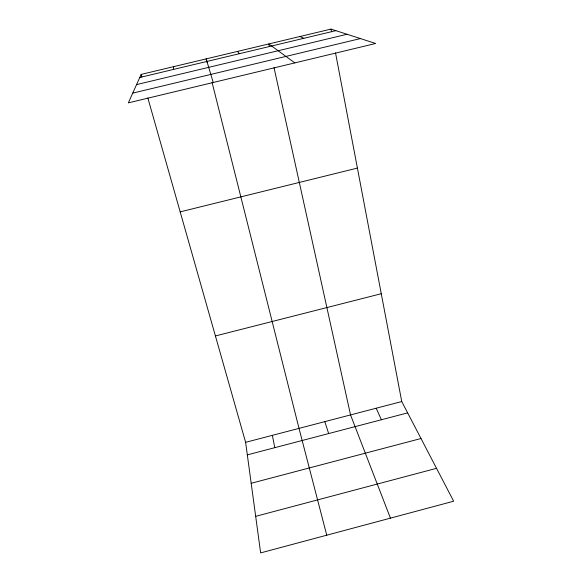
<?xml version="1.0" encoding="UTF-8"?>
<svg xmlns="http://www.w3.org/2000/svg" width="582" height="582" viewBox="0 0 582 582"><rect width="100%" height="100%" fill="white"/><g stroke="black" fill="none" stroke-linecap="round" stroke-linejoin="round"><path stroke-width="0.87" d="M173.414 69.454L173.72 66.632M141.15 74.409L128.346 102.861L375.666 43.483L331.005 29.1L141.15 74.409L141.892 77.02M255.68 516.35L436.522 468.321M251.184 483.278L420.997 438.508M247.321 454.869L407.647 412.878M245.619 442.327L401.747 401.544L453.654 501.218L260.641 552.9L245.619 442.327L147.828 97.921M215.413 335.952L381.268 293.721M180.18 211.87L357.406 168.089M139.767 77.486L335.858 30.664M136.566 84.601L347.047 34.265M132.732 93.127L360.418 38.572M299.963 36.506L303.804 38.317M294.827 62.892L268.811 43.941L269.393 46.575M237.543 51.405L239.348 53.711M376.183 408.222L381.399 419.753M390.435 518.147L350.539 414.922L274.027 67.628M324.814 421.637L328.655 433.568M213.23 82.484L206.166 58.891L207.047 62.39M326.749 535.2L299.017 428.381L212.095 82.491M272.361 435.343L274.784 447.674M331.005 29.1L331.507 31.741M335.523 52.867L401.747 401.544"/></g></svg>
